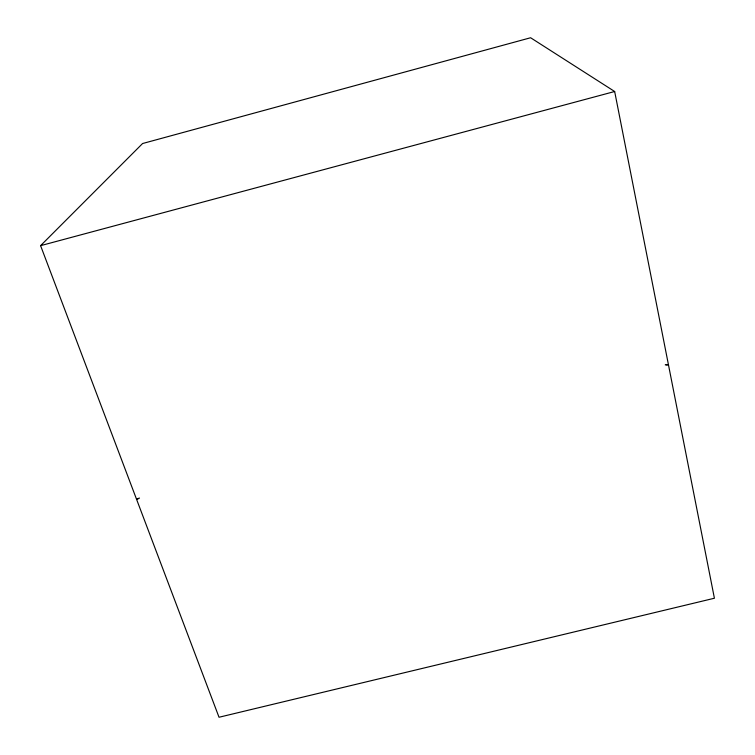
<?xml version="1.0" encoding="UTF-8"?>
<svg xmlns="http://www.w3.org/2000/svg" width="755" height="755" viewBox="0 0 755 755"><rect width="100%" height="100%" fill="white"/><g stroke="black" fill="none" stroke-linecap="round" stroke-linejoin="round"><path stroke-width="1.13" d="M40.591 245.658L142.582 143.526L530.605 37.75L614.664 91.506L714.409 598.234L219.025 717.25L40.591 245.658L614.664 91.506M139.439 498.017L136.608 499.423L138.675 498.404M666.118 364.816L668.449 364.75L665.24 364.844"/></g></svg>
